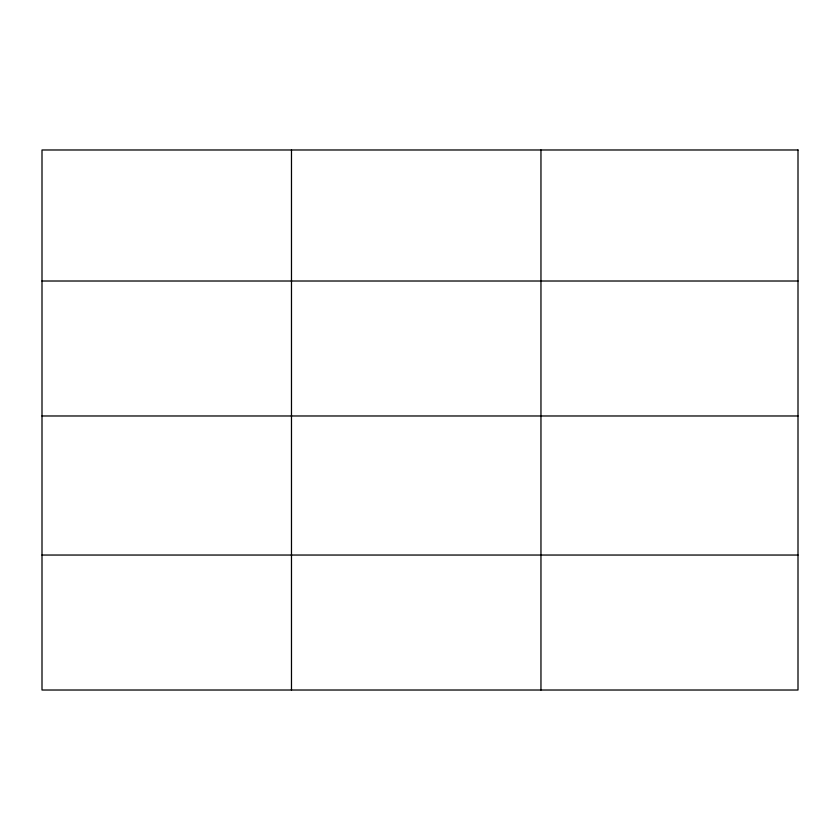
<?xml version="1.0" encoding="UTF-8"?>
<svg xmlns="http://www.w3.org/2000/svg" width="840" height="840" viewBox="0 0 840 840"><rect width="100%" height="100%" fill="white"/><g stroke="black" fill="none" stroke-linecap="round" stroke-linejoin="round"><path stroke-width="1.26" d="M42 281.012L798 281.012M42 415.979L798 415.979M42 555.041L798 555.041M540.96 149.982L540.96 690.018M291.48 149.982L291.48 690.018M798 149.982L42 149.982L42 690.018L798 690.018L798 149.982"/></g></svg>
